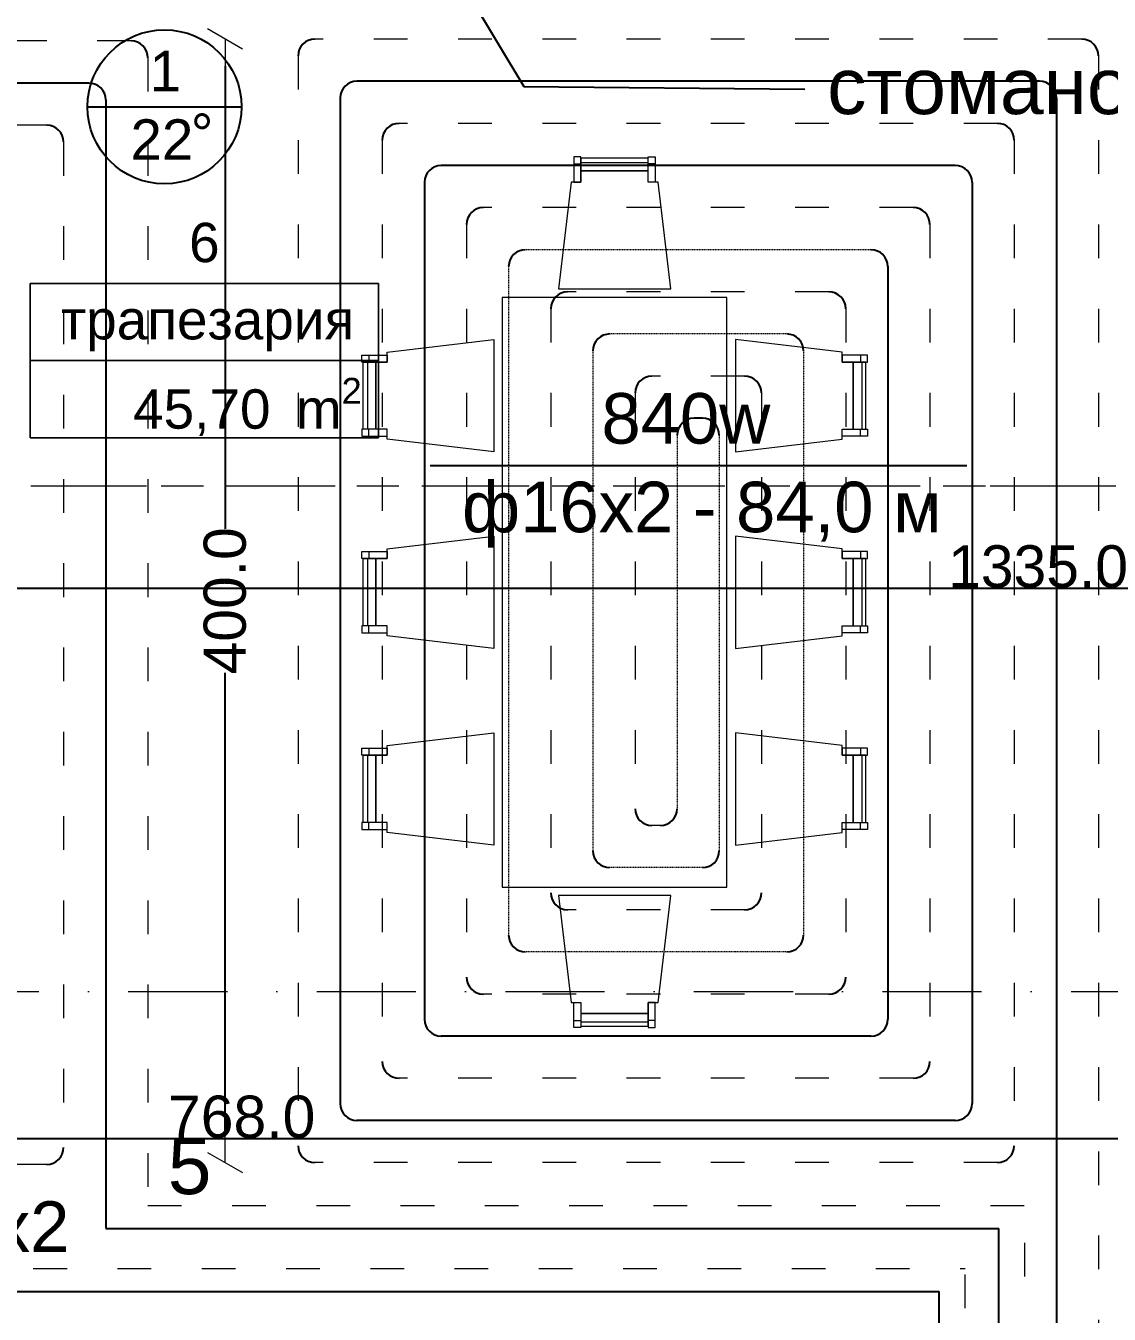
# Model space of a CAD drawing. Header units: centimetres. Extents: x 5906 to 32017, y -966 to 7982.
# Drawn here: x 15595.5 to 15981.3, y 4820.9 to 5279.6 of the extents above; entities that cross this region are included whole.
import ezdxf
from ezdxf.enums import TextEntityAlignment as Align

# ---------------------------------------------------------------- set-up
doc = ezdxf.new("R2010")
doc.units = ezdxf.units.CM
doc.header["$MEASUREMENT"] = 0
for name, pattern in [('ACAD_ISO03W100', [30, 12, -18]), ('Dashed', [23.2, 15, -8.2]), ('Dot & Dashed', [67.027776, 35.277777, -17.638888, 0, -14.111111])]:
    doc.linetypes.add(name, pattern=pattern)
for name, color, linetype in [('ARCH', 7, 'Continuous'), ('OV_1', 2, 'Continuous'), ('размери', 7, 'Continuous'), ('разрези', 7, 'Continuous')]:
    doc.layers.add(name, color=color, linetype=linetype)
for name, color, linetype, lineweight in [('OV_2', 2, 'ACAD_ISO03W100', 20), ('Квадратура_Pen_No__5', 150, 'Continuous', 13), ('обзавеждане_Pen_No__4', 102, 'Continuous', 15), ('оси_Pen_No__4', 102, 'Continuous', 15), ('покрив_Pen_No__21', 7, 'Continuous', 13), ('разрези_Pen_No__85', 151, 'Continuous', 13), ('текст_Pen_No__46', 5, 'Continuous', 13), ('текст_Pen_No__85', 151, 'Continuous', 13)]:
    doc.layers.add(name, color=color, linetype=linetype, lineweight=lineweight)
doc.styles.add('GENERATED_STYLE_1', font='arial.ttf')
doc.styles.add('GENERATED_STYLE_148', font='arial.ttf')
doc.styles.add('GENERATED_STYLE_2', font='arial.ttf')
doc.dimstyles.new('GENERATED_STYLE__1', dxfattribs={"dimtxt": 15, "dimasz": 9.5, "dimexe": 0.18, "dimexo": 0.0625, "dimgap": 0, "dimtad": 1, "dimdec": 1, "dimzin": 0, "dimdsep": 46, "dimtxsty": 'GENERATED_STYLE_1', "dimblk": 'ARROWHEAD_2', "dimblk1": 'ARROWHEAD_2', "dimblk2": 'ARROWHEAD_2', "dimcen": 0.09, "dimse1": 1, "dimse2": 1, "dimclrd": 151, "dimclre": 151, "dimclrt": 7, "dimazin": 0, "dimtfac": 1, "dimtdec": 4, "dimtmove": 0, "dimatfit": 3, "dimfxl": 1, "dimtolj": 1, "dimtzin": 0, "dimarcsym": 0})
doc.dimstyles.new('GENERATED_STYLE__2', dxfattribs={"dimtxt": 15, "dimasz": 9.5, "dimexe": 0.18, "dimexo": 0.0625, "dimgap": 0, "dimtad": 1, "dimtih": 1, "dimtoh": 1, "dimdec": 1, "dimzin": 0, "dimdsep": 46, "dimtxsty": 'GENERATED_STYLE_1', "dimblk": 'ARROWHEAD_2', "dimblk1": 'ARROWHEAD_2', "dimblk2": 'ARROWHEAD_2', "dimcen": 0.09, "dimse1": 1, "dimse2": 1, "dimclrd": 151, "dimclre": 151, "dimclrt": 7, "dimazin": 0, "dimtfac": 1, "dimtdec": 4, "dimtmove": 0, "dimatfit": 3, "dimfxl": 1, "dimtolj": 1, "dimtzin": 0, "dimarcsym": 0})
doc.dimstyles.new('GENERATED_STYLE__6', dxfattribs={"dimtxt": 0.18, "dimasz": 21.888, "dimexe": 0.18, "dimexo": 0.0625, "dimgap": 0, "dimtad": 0, "dimtih": 1, "dimtoh": 1, "dimdec": 4, "dimzin": 0, "dimdsep": 46, "dimcen": 0.09, "dimadec": 0, "dimazin": 0, "dimtfac": 1, "dimtdec": 4, "dimtmove": 0, "dimatfit": 3, "dimldrblk": 'ARROWHEAD_5', "dimfxl": 1, "dimtolj": 1, "dimtzin": 0, "dimarcsym": 0})
doc.dimstyles.new('GENERATED_STYLE__7', dxfattribs={"dimtxt": 18, "dimasz": 9.5, "dimexe": 0.18, "dimexo": 0.0625, "dimgap": 0, "dimtad": 1, "dimtih": 1, "dimtoh": 1, "dimzin": 0, "dimdsep": 46, "dimtxsty": 'GENERATED_STYLE_1', "dimblk": 'ARROWHEAD_2', "dimblk1": 'ARROWHEAD_2', "dimblk2": 'ARROWHEAD_2', "dimcen": 0.09, "dimse1": 1, "dimse2": 1, "dimclrd": 151, "dimclre": 151, "dimclrt": 7, "dimadec": 0, "dimazin": 0, "dimtfac": 1, "dimtdec": 4, "dimtmove": 0, "dimatfit": 3, "dimfxl": 1, "dimtolj": 1, "dimtzin": 0, "dimarcsym": 0})

# ---------------------------------------------------------------- blocks, each defined once
blk = doc.blocks.new('ARROWHEAD_2')
at = {"color": 0, "linetype": 'Continuous', "lineweight": 0}
for p, q in [((-0.378, -0.655), (0.378, 0.655)), ((0, 0), (-1, 0))]:
    blk.add_line(p, q, dxfattribs=at)
blk = doc.blocks.new('*D450')
at = {"layer": 'DEFPOINTS', "color": 0, "linetype": 'Continuous', "transparency": 16777216}
for p in [(15299.87, 5115.78), (16067.87, 4883.47), (16067.87, 4751.78)]:
    blk.add_point(p, dxfattribs=at)
at = {"layer": 'размери', "color": 151, "linetype": 'Continuous', "lineweight": -2, "transparency": 16777216}
blk.add_line((15309.37, 4883.47), (16058.37, 4883.47), dxfattribs=at)
at = {"layer": 'размери', "color": 151, "linetype": 'Continuous', "lineweight": -2, "transparency": 16777216, "xscale": 9.5, "yscale": 9.5, "zscale": 9.5, "rotation": 180}
blk.add_blockref('ARROWHEAD_2', (15299.87, 4883.47), dxfattribs=at)
at = {"layer": 'размери', "color": 151, "linetype": 'Continuous', "lineweight": -2, "transparency": 16777216, "xscale": 9.5, "yscale": 9.5, "zscale": 9.5}
blk.add_blockref('ARROWHEAD_2', (16067.87, 4883.47), dxfattribs=at)
at = {"layer": 'размери', "color": 7, "linetype": 'Continuous', "lineweight": 13, "transparency": 16777216, "insert": (15672.4, 4891.13), "char_height": 15, "attachment_point": 5, "style": 'GENERATED_STYLE_1'}
blk.add_mtext('\\A1;768.0', dxfattribs=at)
blk = doc.blocks.new('*D468')
at = {"layer": 'DEFPOINTS', "color": 0, "linetype": 'Continuous', "transparency": 16777216}
for p in [(15299.87, 5115.78), (16634.87, 5079.41), (16634.87, 5056.63)]:
    blk.add_point(p, dxfattribs=at)
at = {"layer": 'размери', "color": 151, "linetype": 'Continuous', "lineweight": -2, "transparency": 16777216}
blk.add_line((15309.37, 5079.41), (16625.37, 5079.41), dxfattribs=at)
at = {"layer": 'размери', "color": 151, "linetype": 'Continuous', "lineweight": -2, "transparency": 16777216, "xscale": 9.5, "yscale": 9.5, "zscale": 9.5, "rotation": 180}
blk.add_blockref('ARROWHEAD_2', (15299.87, 5079.41), dxfattribs=at)
at = {"layer": 'размери', "color": 151, "linetype": 'Continuous', "lineweight": -2, "transparency": 16777216, "xscale": 9.5, "yscale": 9.5, "zscale": 9.5}
blk.add_blockref('ARROWHEAD_2', (16634.87, 5079.41), dxfattribs=at)
at = {"layer": 'размери', "color": 7, "linetype": 'Continuous', "lineweight": 13, "transparency": 16777216, "insert": (15955.93, 5087.07), "char_height": 15, "attachment_point": 5, "style": 'GENERATED_STYLE_1'}
blk.add_mtext('\\A1;1335.0', dxfattribs=at)
blk = doc.blocks.new('*D651')
at = {"layer": 'DEFPOINTS', "color": 0, "linetype": 'Continuous', "transparency": 16777216}
for p in [(14830.2, 5798.28), (15527.74, 5798.28), (16427.74, 4323.28)]:
    blk.add_point(p, dxfattribs=at)
at = {"layer": 'размери', "color": 151, "linetype": 'Continuous', "lineweight": -2, "transparency": 16777216}
for p, q in [((14830.2, 5788.78), (14830.2, 5091.18)), ((14830.2, 4332.78), (14830.2, 5030.37))]:
    blk.add_line(p, q, dxfattribs=at)
at = {"layer": 'размери', "color": 151, "linetype": 'Continuous', "lineweight": -2, "transparency": 16777216, "xscale": 9.5, "yscale": 9.5, "zscale": 9.5}
for p, rotation in [((14830.2, 5798.28), 90), ((14830.2, 4323.28), 270)]:
    blk.add_blockref('ARROWHEAD_2', p, dxfattribs=dict(at, rotation=rotation))
at = {"layer": 'размери', "color": 7, "linetype": 'Continuous', "lineweight": 13, "transparency": 16777216, "insert": (14830.2, 5060.77), "char_height": 15, "attachment_point": 5, "rotation": 90, "style": 'GENERATED_STYLE_1'}
blk.add_mtext('\\A1;1475.0', dxfattribs=at)
blk = doc.blocks.new('Cutting Plane_1', base_point=(6030.57, 18.18))
at = {"layer": 'разрези_Pen_No__85', "color": 151, "linetype": 'Dot & Dashed', "lineweight": 13}
blk.add_line((6050.57, 18.18), (8942.73, 18.18), dxfattribs=at)
blk = doc.blocks.new('ARROWHEAD_5')
at = {"linetype": 'Continuous', "lineweight": 0}
blk.add_hatch(color=0, dxfattribs=at).paths.add_polyline_path([(-1, 0.2679), (0, 0), (-1, -0.2679)])
at = {"color": 0, "linetype": 'Continuous', "lineweight": 0}
blk.add_line((0, 0), (-1, 0), dxfattribs=at)
blk = doc.blocks.new('*D670')
at = {"layer": 'DEFPOINTS', "color": 0, "linetype": 'Continuous', "transparency": 16777216}
for p in [(15639, 5298.79), (15353.99, 5268.26), (15639, 5268.26)]:
    blk.add_point(p, dxfattribs=at)
at = {"layer": 'размери', "color": 151, "linetype": 'Continuous', "lineweight": -2, "transparency": 16777216}
blk.add_line((15363.49, 5298.79), (15629.5, 5298.79), dxfattribs=at)
at = {"layer": 'размери', "color": 151, "linetype": 'Continuous', "lineweight": -2, "transparency": 16777216, "xscale": 9.5, "yscale": 9.5, "zscale": 9.5, "rotation": 180}
blk.add_blockref('ARROWHEAD_2', (15353.99, 5298.79), dxfattribs=at)
at = {"layer": 'размери', "color": 151, "linetype": 'Continuous', "lineweight": -2, "transparency": 16777216, "xscale": 9.5, "yscale": 9.5, "zscale": 9.5}
blk.add_blockref('ARROWHEAD_2', (15639, 5298.79), dxfattribs=at)
at = {"layer": 'размери', "color": 7, "linetype": 'Continuous', "lineweight": 13, "transparency": 16777216, "insert": (15496.5, 5307.99), "char_height": 18, "attachment_point": 5, "style": 'GENERATED_STYLE_1'}
blk.add_mtext('\\A1;285.00', dxfattribs=at)
blk = doc.blocks.new('*D671')
at = {"layer": 'DEFPOINTS', "color": 0, "linetype": 'Continuous', "transparency": 16777216}
for p in [(15698.45, 5274.9), (15666.47, 4874.9), (15698.45, 4874.9)]:
    blk.add_point(p, dxfattribs=at)
at = {"layer": 'размери', "color": 151, "linetype": 'Continuous', "lineweight": -2, "transparency": 16777216}
for p, q in [((15666.47, 5265.4), (15666.47, 5100.49)), ((15666.47, 4884.4), (15666.47, 5049.32))]:
    blk.add_line(p, q, dxfattribs=at)
at = {"layer": 'размери', "color": 151, "linetype": 'Continuous', "lineweight": -2, "transparency": 16777216, "xscale": 9.5, "yscale": 9.5, "zscale": 9.5}
for p, rotation in [((15666.47, 5274.9), 90), ((15666.47, 4874.9), 270)]:
    blk.add_blockref('ARROWHEAD_2', p, dxfattribs=dict(at, rotation=rotation))
at = {"layer": 'размери', "color": 7, "linetype": 'Continuous', "lineweight": 13, "transparency": 16777216, "insert": (15666.47, 5074.9), "char_height": 15, "attachment_point": 5, "rotation": 90, "style": 'GENERATED_STYLE_1'}
blk.add_mtext('\\A1;400.0', dxfattribs=at)
blk = doc.blocks.new('*D672')
at = {"layer": 'DEFPOINTS', "color": 0, "linetype": 'Continuous', "transparency": 16777216}
for p in [(15977.46, 5299.44), (15692.45, 5268.9), (15977.46, 5268.9)]:
    blk.add_point(p, dxfattribs=at)
at = {"layer": 'размери', "color": 151, "linetype": 'Continuous', "lineweight": -2, "transparency": 16777216}
blk.add_line((15701.95, 5299.44), (15967.96, 5299.44), dxfattribs=at)
at = {"layer": 'размери', "color": 151, "linetype": 'Continuous', "lineweight": -2, "transparency": 16777216, "xscale": 9.5, "yscale": 9.5, "zscale": 9.5, "rotation": 180}
blk.add_blockref('ARROWHEAD_2', (15692.45, 5299.44), dxfattribs=at)
at = {"layer": 'размери', "color": 151, "linetype": 'Continuous', "lineweight": -2, "transparency": 16777216, "xscale": 9.5, "yscale": 9.5, "zscale": 9.5}
blk.add_blockref('ARROWHEAD_2', (15977.46, 5299.44), dxfattribs=at)
at = {"layer": 'размери', "color": 7, "linetype": 'Continuous', "lineweight": 13, "transparency": 16777216, "insert": (15834.96, 5308.63), "char_height": 18, "attachment_point": 5, "style": 'GENERATED_STYLE_1'}
blk.add_mtext('\\A1;285.00', dxfattribs=at)

msp = doc.modelspace()

# ---------------------------------------------------------------- linework, layer by layer
at = {"layer": 'ARCH', "linetype": 'ByBlock'}
for p, q in [((15617.495, 5250.777), (15672.329, 5250.777)), ((15930.564, 5123.019), (15739.449, 5123.019))]:
    msp.add_line(p, q, dxfattribs=at)
msp.add_circle((15644.912, 5250.777), 27.417, dxfattribs=at)
at = {"layer": 'OV_1'}
for p, q in [((15617.992, 5259.258), (15374.992, 5259.258)), ((15956.453, 5259.901), (15713.453, 5259.901)), ((15623.992, 5253.258), (15623.992, 4851.448)), ((15707.453, 5253.901), (15707.453, 4895.901)), ((15962.453, 5253.901), (15962.453, 4815.022)), ((15926.453, 5229.901), (15743.453, 5229.901)), ((15737.453, 5223.901), (15737.453, 4925.901)), ((15932.453, 5223.901), (15932.453, 4895.901)), ((15902.453, 5193.901), (15902.453, 4925.901)), ((15836.453, 5139.901), (15833.453, 5139.901)), ((15896.453, 4919.901), (15743.453, 4919.901)), ((15926.453, 4889.901), (15713.453, 4889.901)), ((15623.992, 4851.448), (15942.009, 4851.449)), ((15942, 4804.295), (15942.009, 4851.449)), ((15508.211, 4829.002), (15920.744, 4829.003)), ((15920.737, 4793.011), (15920.744, 4829.003))]:
    msp.add_line(p, q, dxfattribs=at)
for centre, start, end in [((15633.002, 5268.258), 0, 90), ((15698.453, 5268.901), 90, 180), ((15971.464, 5268.901), 0, 90), ((15617.992, 5253.258), 0, 90), ((15713.453, 5253.901), 90, 180), ((15956.453, 5253.901), 0, 90), ((15602.992, 5238.258), 0, 90), ((15728.453, 5238.901), 90, 180), ((15941.453, 5238.901), 0, 90), ((15743.453, 5223.901), 90, 180), ((15926.453, 5223.901), 0, 90), ((15758.453, 5208.901), 90, 180), ((15911.453, 5208.901), 0, 90), ((15773.453, 5193.901), 90, 180), ((15896.453, 5193.901), 0, 90), ((15788.453, 5178.901), 90, 180), ((15881.453, 5178.901), 0, 90), ((15803.453, 5163.901), 90, 180), ((15866.453, 5163.901), 0, 90), ((15818.453, 5148.901), 90, 180), ((15851.453, 5148.901), 0, 90), ((15833.453, 5133.901), 90, 180), ((15836.453, 5133.901), 0, 90), ((15818.453, 5000.901), 180, 270), ((15821.453, 5000.901), 270, 0), ((15803.453, 4985.901), 180, 270), ((15836.453, 4985.901), 270, 0), ((15788.453, 4970.901), 180, 270), ((15851.453, 4970.901), 270, 0), ((15773.453, 4955.901), 180, 270), ((15866.453, 4955.901), 270, 0), ((15758.453, 4940.901), 180, 270), ((15881.453, 4940.901), 270, 0), ((15743.453, 4925.901), 180, 270), ((15896.453, 4925.901), 270, 0), ((15728.453, 4910.901), 180, 270), ((15911.453, 4910.901), 270, 0), ((15713.453, 4895.901), 180, 270), ((15926.453, 4895.901), 270, 0), ((15602.992, 4880.258), 270, 0), ((15698.453, 4880.901), 180, 270), ((15941.453, 4880.901), 270, 0)]:
    msp.add_arc(centre, 6, start, end, dxfattribs=at)
at = {"layer": 'OV_2', "linetype": 'ACAD_ISO03W100'}
for p, q in [((15633.002, 5274.258), (15359.992, 5274.258)), ((15971.464, 5274.901), (15698.453, 5274.901)), ((15639.002, 5268.258), (15639.002, 4859.576)), ((15692.453, 5268.901), (15692.453, 4880.901)), ((15977.464, 5268.901), (15977.464, 4815.022)), ((15602.992, 5244.258), (15389.992, 5244.258)), ((15941.453, 5244.901), (15728.453, 5244.901)), ((15722.453, 5238.901), (15722.453, 4910.901)), ((15947.453, 5238.901), (15947.453, 4880.901)), ((15608.992, 5238.258), (15608.992, 4880.258)), ((15911.453, 5214.901), (15758.453, 5214.901)), ((15752.453, 5208.901), (15752.453, 4940.901)), ((15917.453, 5208.901), (15917.453, 4910.901)), ((15881.453, 5184.901), (15788.453, 5184.901)), ((15782.453, 5178.901), (15782.453, 4970.901)), ((15887.453, 5178.901), (15887.453, 4940.901)), ((15851.453, 5154.901), (15818.453, 5154.901)), ((15812.453, 5148.901), (15812.453, 5000.901)), ((15857.453, 5148.901), (15857.453, 4970.901)), ((15821.453, 4994.901), (15818.453, 4994.901)), ((15851.453, 4964.901), (15788.453, 4964.901)), ((15881.453, 4934.901), (15758.453, 4934.901)), ((15911.453, 4904.901), (15728.453, 4904.901)), ((15602.992, 4874.258), (15359.992, 4874.258)), ((15941.453, 4874.901), (15698.453, 4874.901)), ((15639.002, 4859.576), (15951.259, 4859.579)), ((15951.26, 4804.295), (15951.259, 4859.579)), ((15508.211, 4837.129), (15929.998, 4837.133)), ((15929.999, 4793.041), (15929.998, 4837.133))]:
    msp.add_line(p, q, dxfattribs=at)
at = {"layer": 'OV_2', "ltscale": 0.01}
for p, q in [((15896.453, 5199.901), (15773.453, 5199.901)), ((15767.453, 5193.901), (15767.453, 4955.901)), ((15866.453, 5169.901), (15803.453, 5169.901)), ((15797.453, 5163.901), (15797.453, 4985.901)), ((15872.453, 5163.901), (15872.453, 4955.901)), ((15827.453, 5133.901), (15827.453, 5000.901)), ((15842.453, 5133.901), (15842.453, 4985.901)), ((15836.453, 4979.901), (15803.453, 4979.901)), ((15866.453, 4949.901), (15773.453, 4949.901))]:
    msp.add_line(p, q, dxfattribs=at)
at = {"layer": 'Квадратура_Pen_No__5', "color": 150, "linetype": 'Continuous', "lineweight": 13}
for p, q in [((15721.154, 5187.929), (15597.069, 5187.929)), ((15597.069, 5187.929), (15597.069, 5132.929)), ((15597.069, 5187.929), (15721.154, 5187.929)), ((15597.069, 5160.429), (15597.069, 5187.929)), ((15721.154, 5132.929), (15721.154, 5187.929)), ((15721.154, 5187.929), (15721.154, 5160.429)), ((15721.154, 5160.429), (15597.069, 5160.429)), ((15597.069, 5160.429), (15721.154, 5160.429)), ((15597.069, 5132.929), (15597.069, 5160.429)), ((15721.154, 5160.429), (15721.154, 5132.929)), ((15597.069, 5132.929), (15721.154, 5132.929)), ((15721.154, 5132.929), (15597.069, 5132.929))]:
    msp.add_line(p, q, dxfattribs=at)
at = {"layer": 'обзавеждане_Pen_No__4', "color": 102, "linetype": 'Continuous', "lineweight": 15}
for p, q in [((15790.69, 5230.446), (15793.19, 5230.446)), ((15793.19, 5230.946), (15817.129, 5230.946)), ((15819.629, 5230.446), (15817.129, 5230.446)), ((15717.659, 5162.415), (15717.659, 5159.915)), ((15892.659, 5162.415), (15892.659, 5159.915)), ((15717.159, 5159.915), (15717.159, 5135.976)), ((15893.159, 5159.915), (15893.159, 5135.976)), ((15717.659, 5133.476), (15717.659, 5135.976)), ((15892.659, 5133.476), (15892.659, 5135.976)), ((15717.659, 5092.415), (15717.659, 5089.915)), ((15892.659, 5092.415), (15892.659, 5089.915)), ((15717.159, 5089.915), (15717.159, 5065.976)), ((15893.159, 5089.915), (15893.159, 5065.976)), ((15717.659, 5063.476), (15717.659, 5065.976)), ((15892.659, 5063.476), (15892.659, 5065.976)), ((15717.159, 5019.915), (15717.159, 4995.976)), ((15717.659, 5022.415), (15717.659, 5019.915)), ((15892.659, 5022.415), (15892.659, 5019.915)), ((15893.159, 5019.915), (15893.159, 4995.976)), ((15717.659, 4993.476), (15717.659, 4995.976)), ((15892.659, 4993.476), (15892.659, 4995.976)), ((15790.69, 4925.446), (15793.19, 4925.446)), ((15817.129, 4924.946), (15793.19, 4924.946)), ((15819.629, 4925.446), (15817.129, 4925.446))]:
    msp.add_line(p, q, dxfattribs=at)
for points in [[(15790.69, 5223.946), (15793.19, 5223.946), (15793.19, 5232.946), (15790.69, 5232.946)], [(15793.19, 5227.946), (15817.129, 5227.946), (15817.129, 5232.446), (15793.19, 5232.446)], [(15819.629, 5223.946), (15817.129, 5223.946), (15817.129, 5232.946), (15819.629, 5232.946)], [(15785.159, 5185.946), (15825.159, 5185.946), (15820.636, 5223.946), (15817.129, 5223.946), (15817.129, 5227.946), (15793.19, 5227.946), (15793.19, 5223.946), (15789.683, 5223.946)], [(15765.159, 5182.946), (15765.159, 4972.946), (15845.159, 4972.946), (15845.159, 5182.946)], [(15762.159, 5167.946), (15762.159, 5127.946), (15724.159, 5132.469), (15724.159, 5135.976), (15720.159, 5135.976), (15720.159, 5159.915), (15724.159, 5159.915), (15724.159, 5163.422)], [(15848.159, 5167.946), (15848.159, 5127.946), (15886.159, 5132.469), (15886.159, 5135.976), (15890.159, 5135.976), (15890.159, 5159.915), (15886.159, 5159.915), (15886.159, 5163.422)], [(15724.159, 5162.415), (15724.159, 5159.915), (15715.159, 5159.915), (15715.159, 5162.415)], [(15886.159, 5162.415), (15886.159, 5159.915), (15895.159, 5159.915), (15895.159, 5162.415)], [(15720.159, 5159.915), (15720.159, 5135.976), (15715.659, 5135.976), (15715.659, 5159.915)], [(15890.159, 5159.915), (15890.159, 5135.976), (15894.659, 5135.976), (15894.659, 5159.915)], [(15724.159, 5133.476), (15724.159, 5135.976), (15715.159, 5135.976), (15715.159, 5133.476)], [(15886.159, 5133.476), (15886.159, 5135.976), (15895.159, 5135.976), (15895.159, 5133.476)], [(15762.159, 5097.946), (15762.159, 5057.946), (15724.159, 5062.469), (15724.159, 5065.976), (15720.159, 5065.976), (15720.159, 5089.915), (15724.159, 5089.915), (15724.159, 5093.422)], [(15848.159, 5097.946), (15848.159, 5057.946), (15886.159, 5062.469), (15886.159, 5065.976), (15890.159, 5065.976), (15890.159, 5089.915), (15886.159, 5089.915), (15886.159, 5093.422)], [(15724.159, 5092.415), (15724.159, 5089.915), (15715.159, 5089.915), (15715.159, 5092.415)], [(15886.159, 5092.415), (15886.159, 5089.915), (15895.159, 5089.915), (15895.159, 5092.415)], [(15720.159, 5089.915), (15720.159, 5065.976), (15715.659, 5065.976), (15715.659, 5089.915)], [(15890.159, 5089.915), (15890.159, 5065.976), (15894.659, 5065.976), (15894.659, 5089.915)], [(15724.159, 5063.476), (15724.159, 5065.976), (15715.159, 5065.976), (15715.159, 5063.476)], [(15886.159, 5063.476), (15886.159, 5065.976), (15895.159, 5065.976), (15895.159, 5063.476)], [(15762.159, 5027.946), (15762.159, 4987.946), (15724.159, 4992.469), (15724.159, 4995.976), (15720.159, 4995.976), (15720.159, 5019.915), (15724.159, 5019.915), (15724.159, 5023.422)], [(15848.159, 5027.946), (15848.159, 4987.946), (15886.159, 4992.469), (15886.159, 4995.976), (15890.159, 4995.976), (15890.159, 5019.915), (15886.159, 5019.915), (15886.159, 5023.422)], [(15724.159, 5022.415), (15724.159, 5019.915), (15715.159, 5019.915), (15715.159, 5022.415)], [(15720.159, 5019.915), (15720.159, 4995.976), (15715.659, 4995.976), (15715.659, 5019.915)], [(15886.159, 5022.415), (15886.159, 5019.915), (15895.159, 5019.915), (15895.159, 5022.415)], [(15890.159, 5019.915), (15890.159, 4995.976), (15894.659, 4995.976), (15894.659, 5019.915)], [(15724.159, 4993.476), (15724.159, 4995.976), (15715.159, 4995.976), (15715.159, 4993.476)], [(15886.159, 4993.476), (15886.159, 4995.976), (15895.159, 4995.976), (15895.159, 4993.476)], [(15825.159, 4969.946), (15785.159, 4969.946), (15789.683, 4931.946), (15793.19, 4931.946), (15793.19, 4927.946), (15817.129, 4927.946), (15817.129, 4931.946), (15820.636, 4931.946)], [(15790.69, 4931.946), (15793.19, 4931.946), (15793.19, 4922.946), (15790.69, 4922.946)], [(15819.629, 4931.946), (15817.129, 4931.946), (15817.129, 4922.946), (15819.629, 4922.946)], [(15817.129, 4927.946), (15793.19, 4927.946), (15793.19, 4923.446), (15817.129, 4923.446)]]:
    msp.add_lwpolyline(points, close=True, dxfattribs=at)
at = {"layer": 'оси_Pen_No__4', "color": 102, "linetype": 'Dot & Dashed', "lineweight": 15}
msp.add_line((14759.366, 4935.783), (17428.848, 4935.783), dxfattribs=at)
at = {"layer": 'покрив_Pen_No__21', "color": 7, "linetype": 'Dashed', "lineweight": 13}
msp.add_lwpolyline([(15017.374, 5115.783), (17231.874, 5115.783), (17231.874, 5271.362), (17231.874, 5900.285), (15237.358, 5900.285), (15237.38, 5540.281), (15017.374, 5540.267)], close=True, dxfattribs=at)

# ---------------------------------------------------------------- block references
at = {"layer": 'разрези', "color": 151, "lineweight": 13}
msp.add_blockref('Cutting Plane_1', (14643.505, 5115.783), dxfattribs=at)

# ---------------------------------------------------------------- texts
at = {"layer": 'ARCH', "linetype": 'ByBlock', "style": 'GENERATED_STYLE_148'}
for s, height, p in [('1', 14.4, (15639.598, 5256.325)), ('°', 14.4, (15654.276, 5233.956)), ('22', 14.4, (15632.816, 5231.936)), ('840w', 18, (15800.481, 5130.866)), ('ф16x2 - 84,0 м', 18, (15750.853, 5099.314)), ('ф20х2', 18, (15535.877, 4843.094))]:
    msp.add_text(s, height=height, dxfattribs=at).set_placement(p)
msp.add_text('5', height=20, dxfattribs=at).set_placement((15646.095, 4883.669), align=Align.TOP_LEFT)
at = {"layer": 'Квадратура_Pen_No__5', "color": 150, "linetype": 'Continuous', "lineweight": 13, "char_height": 14, "style": 'GENERATED_STYLE_1'}
for s, insert, attachment_point in [('\\A1;{\\pqc;\\pt0;\\fArial|b0|i0|c0|p0;\\W1.000000;6}', (15659.112, 5209.479), 2), ('\\A1;{\\pql;\\pt0;\\fArial|b0|i0|c0|p0;\\W1.000000;трапезария}', (15608.069, 5181.979), 1), ('\\A1;{\\pql;\\pt0,460;\\fArial|b0|i0|c0|p0;\\W1.000000;45,70\\fArial|b0|i0|c0|p0;\\W1.000000;\\A1{\\H.66x;\\S^  ;}\\fArial|b0|i0|c0|p0;\\W1.000000; m\\fArial|b0|i0|c0|p0;\\W1.000000;\\A1{\\H.66x;\\S2^  ;}}', (15633.731, 5154.279), 1)]:
    msp.add_mtext(s, dxfattribs=dict(at, insert=insert, attachment_point=attachment_point))
at = {"layer": 'текст_Pen_No__46', "color": 5, "linetype": 'Continuous', "lineweight": 13, "insert": (15880.844, 5258.05), "char_height": 20, "attachment_point": 4, "style": 'GENERATED_STYLE_2'}
msp.add_mtext('\\A1;{\\pql;\\fArial|b0|i0|c0|p0;\\W1.000000;стоманобетонна стълба}', dxfattribs=at)

# ---------------------------------------------------------------- dimensions: what is measured, and where the dimension line sits
at = {"layer": 'размери', "color": 151, "linetype": 'Continuous', "lineweight": 13}
dim = msp.add_linear_dim(base=(14830.202, 5798.283), p1=(16427.74, 4323.278), p2=(15527.74, 5798.283), angle=90, dimstyle='GENERATED_STYLE__1', dxfattribs=at)
dim.commit()
dim.dimension.update_dxf_attribs({"geometry": '*D651', "text_midpoint": (14830.202, 5060.772), "dimtype": 160, "text_rotation": 90})
for base, p1, p2, picture, middle in [((15639.002, 5298.795), (15353.992, 5268.258), (15639.002, 5268.258), '*D670', (15496.497, 5307.985)), ((15977.464, 5299.438), (15692.453, 5268.901), (15977.464, 5268.901), '*D672', (15834.958, 5308.628))]:
    dim = msp.add_linear_dim(base=base, p1=p1, p2=p2, angle=180, text='285.00', dimstyle='GENERATED_STYLE__7', dxfattribs=at)
    dim.commit()
    dim.dimension.update_dxf_attribs({"geometry": picture, "text_midpoint": middle})
dim = msp.add_linear_dim(base=(15666.468, 4874.901), p1=(15698.453, 5274.901), p2=(15698.453, 4874.901), angle=270, dimstyle='GENERATED_STYLE__1', dxfattribs=at)
dim.commit()
dim.dimension.update_dxf_attribs({"geometry": '*D671', "text_midpoint": (15666.468, 5074.901), "text_rotation": 90})
for base, p2, picture, middle in [((16067.874, 4883.466), (16067.874, 4751.778), '*D450', (15672.395, 4883.466)), ((16634.874, 5079.407), (16634.874, 5056.633), '*D468', (15955.925, 5079.407))]:
    dim = msp.add_linear_dim(base=base, p1=(15299.874, 5115.783), p2=p2, dimstyle='GENERATED_STYLE__2', dxfattribs=at)
    dim.commit()
    dim.dimension.update_dxf_attribs({"geometry": picture, "text_midpoint": middle, "dimtype": 160})

# ---------------------------------------------------------------- leaders
at = {"layer": 'текст_Pen_No__85', "color": 151, "linetype": 'Continuous', "lineweight": 13, "annotation_type": 0, "has_hookline": 1, "hookline_direction": 0, "text_width": 311.855}
msp.add_leader([(15733.247, 5324.015), (15772.844, 5258.05), (15872.844, 5257.016)], dimstyle='GENERATED_STYLE__6', dxfattribs=at)

doc.saveas('drawing.dxf')
